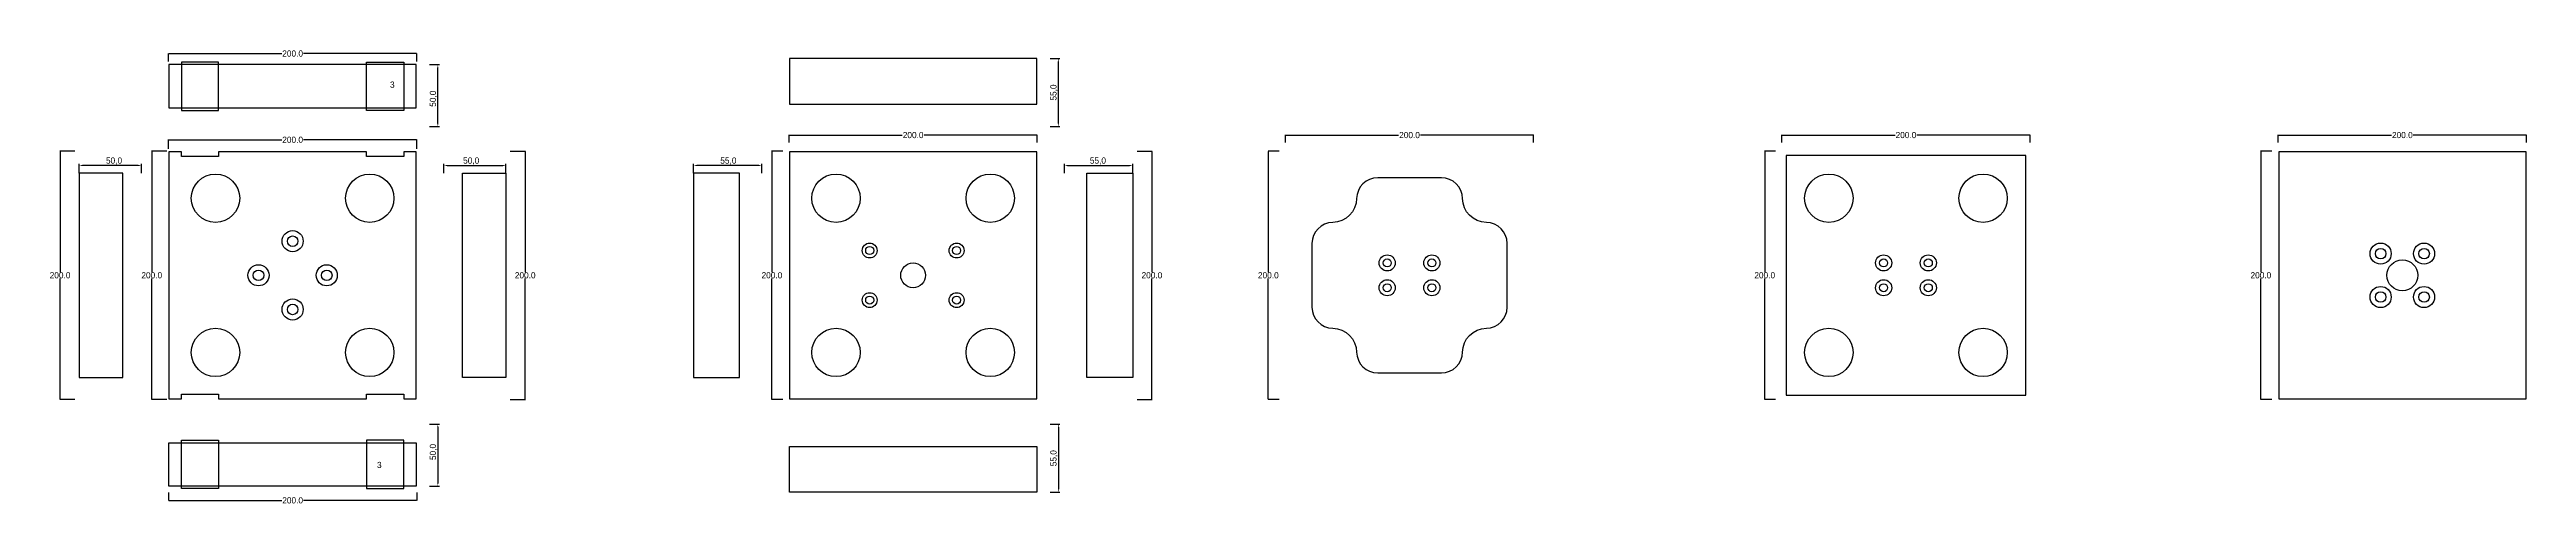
# Model space of a CAD drawing. Header units: millimetres. Extents: x 415 to 2411, y 195 to 562.
import ezdxf

# ---------------------------------------------------------------- set-up
doc = ezdxf.new("R2010")
doc.units = ezdxf.units.MM
for name, color, linetype in [('TEXT', 3, 'Continuous'), ('볼트 구멍', 7, 'Continuous'), ('치구', 7, 'Continuous'), ('치수', 7, 'Continuous')]:
    doc.layers.add(name, color=color, linetype=linetype)
doc.dimstyles.new('ISO-25', dxfattribs={"dimtxt": 2.5, "dimasz": 2.5, "dimexe": 1.25, "dimexo": 0.625, "dimtad": 1, "dimtxsty": 'Standard', "dimcen": 2.5, "dimadec": 0, "dimazin": 0, "dimtfac": 1, "dimtmove": 0, "dimatfit": 3, "dimfxl": 0, "dimarcsym": 0})
doc.dimstyles.get("Standard").update_dxf_attribs({"dimtxt": 7, "dimasz": 0.18, "dimexe": 0.18, "dimexo": 0.0625, "dimgap": 0.09, "dimtad": 0, "dimtih": 1, "dimtoh": 1, "dimdec": 1, "dimzin": 0, "dimdsep": 46, "dimtxsty": 'Standard', "dimcen": 0.09, "dimadec": 0, "dimazin": 0, "dimtfac": 1, "dimtdec": 1, "dimtofl": 0, "dimtmove": 0, "dimatfit": 3, "dimfxl": 0, "dimtolj": 1, "dimtzin": 0, "dimarcsym": 0})

# ---------------------------------------------------------------- blocks, each defined once
blk = doc.blocks.new('*D25')
at = {"layer": 'Defpoints', "color": 0, "linetype": 'Continuous'}
for p in [(511.3, 481.8), (711.3, 489.2), (711.3, 481.8)]:
    blk.add_point(p, dxfattribs=at)
at = {"layer": '치수', "color": 0, "linetype": 'Continuous', "lineweight": -2}
for p, q in [((511.3, 481.9), (511.3, 489.4)), ((511.5, 489.2), (602.5, 489.2)), ((711.1, 489.2), (620.1, 489.2)), ((711.3, 481.9), (711.3, 489.4))]:
    blk.add_line(p, q, dxfattribs=at)
at = {"layer": '치수', "color": 0, "linetype": 'Continuous'}
for points in [[(511.5, 489.2), (511.5, 489.2), (511.3, 489.2)], [(711.1, 489.2), (711.1, 489.2), (711.3, 489.2)]]:
    blk.add_solid(points, dxfattribs=at)
at = {"layer": '치수', "color": 0, "linetype": 'Continuous', "insert": (611.3, 489.2), "char_height": 5, "attachment_point": 5}
blk.add_mtext('\\A1;200.0', dxfattribs=at)
blk = doc.blocks.new('*D26')
at = {"layer": 'Defpoints', "color": 0, "linetype": 'Continuous'}
for p in [(1006.4, 480), (997.5, 280), (1006.4, 280)]:
    blk.add_point(p, dxfattribs=at)
at = {"layer": '치수', "color": 0, "linetype": 'Continuous', "lineweight": -2}
for p, q in [((1006.3, 480), (997.3, 480)), ((997.5, 479.8), (997.5, 382.6)), ((997.5, 280.1), (997.5, 377.4)), ((1006.3, 280), (997.3, 280))]:
    blk.add_line(p, q, dxfattribs=at)
at = {"layer": '치수', "color": 0, "linetype": 'Continuous'}
for points in [[(997.5, 479.8), (997.5, 479.8), (997.5, 480)], [(997.5, 280.1), (997.5, 280.1), (997.5, 280)]]:
    blk.add_solid(points, dxfattribs=at)
at = {"layer": '치수', "color": 0, "linetype": 'Continuous', "insert": (997.5, 380), "char_height": 5, "attachment_point": 5}
blk.add_mtext('\\A1;200.0', dxfattribs=at)
blk = doc.blocks.new('*D27')
at = {"layer": 'Defpoints', "color": 0}
for p in [(721, 260.1), (721, 210.1), (728.3, 210.1)]:
    blk.add_point(p, dxfattribs=at)
at = {"layer": '치수', "color": 0, "lineweight": -2}
for p, q in [((721.6, 260.1), (729.6, 260.1)), ((728.3, 257.6), (728.3, 212.6)), ((721.6, 210.1), (729.6, 210.1))]:
    blk.add_line(p, q, dxfattribs=at)
at = {"layer": '치수', "color": 0}
for points in [[(727.9, 257.6), (728.7, 257.6), (728.3, 260.1)], [(727.9, 212.6), (728.7, 212.6), (728.3, 210.1)]]:
    blk.add_solid(points, dxfattribs=at)
at = {"layer": '치수', "color": 0, "insert": (724.8, 237.6), "char_height": 5, "attachment_point": 5, "rotation": 90}
blk.add_mtext('50,0', dxfattribs=at)
blk = doc.blocks.new('*D28')
at = {"layer": 'Defpoints', "color": 0, "linetype": 'Continuous'}
for p in [(511.3, 205), (711.3, 205), (711.3, 198.6)]:
    blk.add_point(p, dxfattribs=at)
at = {"layer": '치수', "color": 0, "linetype": 'Continuous', "lineweight": -2}
for p, q in [((511.3, 204.9), (511.3, 198.4)), ((711.3, 204.9), (711.3, 198.4)), ((511.5, 198.6), (602.5, 198.6)), ((711.1, 198.6), (620.1, 198.6))]:
    blk.add_line(p, q, dxfattribs=at)
at = {"layer": '치수', "color": 0, "linetype": 'Continuous'}
for points in [[(511.5, 198.6), (511.5, 198.6), (511.3, 198.6)], [(711.1, 198.6), (711.1, 198.6), (711.3, 198.6)]]:
    blk.add_solid(points, dxfattribs=at)
at = {"layer": '치수', "color": 0, "linetype": 'Continuous', "insert": (611.3, 198.6), "char_height": 5, "attachment_point": 5}
blk.add_mtext('\\A1;200.0', dxfattribs=at)
blk = doc.blocks.new('*D29')
at = {"layer": 'Defpoints', "color": 0}
for p in [(439.4, 468.4), (439.4, 461.7), (489.4, 461.7)]:
    blk.add_point(p, dxfattribs=at)
at = {"layer": '치수', "color": 0, "lineweight": -2}
for p, q in [((439.4, 462.3), (439.4, 469.7)), ((486.9, 468.4), (441.9, 468.4)), ((489.4, 462.3), (489.4, 469.7))]:
    blk.add_line(p, q, dxfattribs=at)
at = {"layer": '치수', "color": 0}
for points in [[(441.9, 468.9), (441.9, 468), (439.4, 468.4)], [(486.9, 468.9), (486.9, 468), (489.4, 468.4)]]:
    blk.add_solid(points, dxfattribs=at)
at = {"layer": '치수', "color": 0, "insert": (467.4, 472), "char_height": 5, "attachment_point": 5}
blk.add_mtext('50,0', dxfattribs=at)
blk = doc.blocks.new('*D30')
at = {"layer": 'Defpoints', "color": 0, "linetype": 'Continuous'}
for p in [(436, 480), (423.9, 280), (436, 280)]:
    blk.add_point(p, dxfattribs=at)
at = {"layer": '치수', "color": 0, "linetype": 'Continuous', "lineweight": -2}
for p, q in [((435.9, 480), (423.8, 480)), ((423.9, 479.8), (423.9, 382.6)), ((423.9, 280.1), (423.9, 377.4)), ((435.9, 280), (423.8, 280))]:
    blk.add_line(p, q, dxfattribs=at)
at = {"layer": '치수', "color": 0, "linetype": 'Continuous'}
for points in [[(423.9, 479.8), (424, 479.8), (423.9, 480)], [(423.9, 280.1), (424, 280.1), (423.9, 280)]]:
    blk.add_solid(points, dxfattribs=at)
at = {"layer": '치수', "color": 0, "linetype": 'Continuous', "insert": (423.9, 380), "char_height": 5, "attachment_point": 5}
blk.add_mtext('\\A1;200.0', dxfattribs=at)
blk = doc.blocks.new('*D31')
at = {"layer": 'Defpoints', "color": 0, "linetype": 'Continuous'}
for p in [(509.8, 480), (497.8, 280), (509.8, 280)]:
    blk.add_point(p, dxfattribs=at)
at = {"layer": '치수', "color": 0, "linetype": 'Continuous', "lineweight": -2}
for p, q in [((509.8, 480), (497.6, 480)), ((497.8, 479.8), (497.8, 382.6)), ((497.8, 280.1), (497.8, 377.4)), ((509.8, 280), (497.6, 280))]:
    blk.add_line(p, q, dxfattribs=at)
at = {"layer": '치수', "color": 0, "linetype": 'Continuous'}
for points in [[(497.7, 479.8), (497.8, 479.8), (497.8, 480)], [(497.7, 280.1), (497.8, 280.1), (497.8, 280)]]:
    blk.add_solid(points, dxfattribs=at)
at = {"layer": '치수', "color": 0, "linetype": 'Continuous', "insert": (497.8, 380), "char_height": 5, "attachment_point": 5}
blk.add_mtext('\\A1;200.0', dxfattribs=at)
blk = doc.blocks.new('*D32')
at = {"layer": 'Defpoints', "color": 0, "linetype": 'Continuous'}
for p in [(786.6, 480), (786.6, 280), (798.7, 280)]:
    blk.add_point(p, dxfattribs=at)
at = {"layer": '치수', "color": 0, "linetype": 'Continuous', "lineweight": -2}
for p, q in [((786.7, 480), (798.9, 480)), ((798.7, 479.8), (798.7, 382.6)), ((798.7, 280.1), (798.7, 377.4)), ((786.7, 280), (798.9, 280))]:
    blk.add_line(p, q, dxfattribs=at)
at = {"layer": '치수', "color": 0, "linetype": 'Continuous'}
for points in [[(798.6, 479.8), (798.7, 479.8), (798.7, 480)], [(798.6, 280.1), (798.7, 280.1), (798.7, 280)]]:
    blk.add_solid(points, dxfattribs=at)
at = {"layer": '치수', "color": 0, "linetype": 'Continuous', "insert": (798.7, 380), "char_height": 5, "attachment_point": 5}
blk.add_mtext('\\A1;200.0', dxfattribs=at)
blk = doc.blocks.new('*D33')
at = {"layer": 'Defpoints', "color": 0}
for p in [(934.4, 468.4), (934.4, 461.7), (989.4, 461.7)]:
    blk.add_point(p, dxfattribs=at)
at = {"layer": '치수', "color": 0, "lineweight": -2}
for p, q in [((934.4, 462.3), (934.4, 469.7)), ((986.9, 468.4), (936.9, 468.4)), ((989.4, 462.3), (989.4, 469.7))]:
    blk.add_line(p, q, dxfattribs=at)
at = {"layer": '치수', "color": 0}
for points in [[(936.9, 468.9), (936.9, 468), (934.4, 468.4)], [(986.9, 468.9), (986.9, 468), (989.4, 468.4)]]:
    blk.add_solid(points, dxfattribs=at)
at = {"layer": '치수', "color": 0, "insert": (962.4, 472), "char_height": 5, "attachment_point": 5}
blk.add_mtext('55,0', dxfattribs=at)
blk = doc.blocks.new('*D34')
at = {"layer": 'Defpoints', "color": 0}
for p in [(733.2, 461.7), (783.2, 468.4), (783.2, 461.7)]:
    blk.add_point(p, dxfattribs=at)
at = {"layer": '치수', "color": 0, "lineweight": -2}
for p, q in [((733.2, 462.3), (733.2, 469.7)), ((735.7, 468.4), (780.7, 468.4)), ((783.2, 462.3), (783.2, 469.7))]:
    blk.add_line(p, q, dxfattribs=at)
at = {"layer": '치수', "color": 0}
for points in [[(735.7, 468.9), (735.7, 468), (733.2, 468.4)], [(780.7, 468.9), (780.7, 468), (783.2, 468.4)]]:
    blk.add_solid(points, dxfattribs=at)
at = {"layer": '치수', "color": 0, "insert": (755.2, 472), "char_height": 5, "attachment_point": 5}
blk.add_mtext('50,0', dxfattribs=at)
blk = doc.blocks.new('*D35')
at = {"layer": 'Defpoints', "color": 0}
for p in [(1221, 260.1), (1221, 205.1), (1228.3, 205.1)]:
    blk.add_point(p, dxfattribs=at)
at = {"layer": '치수', "color": 0, "lineweight": -2}
for p, q in [((1221.6, 260.1), (1229.6, 260.1)), ((1228.3, 257.6), (1228.3, 207.6)), ((1221.6, 205.1), (1229.6, 205.1))]:
    blk.add_line(p, q, dxfattribs=at)
at = {"layer": '치수', "color": 0}
for points in [[(1227.9, 257.6), (1228.7, 257.6), (1228.3, 260.1)], [(1227.9, 207.6), (1228.7, 207.6), (1228.3, 205.1)]]:
    blk.add_solid(points, dxfattribs=at)
at = {"layer": '치수', "color": 0, "insert": (1224.8, 232.6), "char_height": 5, "attachment_point": 5, "rotation": 90}
blk.add_mtext('55,0', dxfattribs=at)
blk = doc.blocks.new('*D36')
at = {"layer": 'Defpoints', "color": 0, "linetype": 'Continuous'}
for p in [(1406.4, 480), (1397.5, 280), (1406.4, 280)]:
    blk.add_point(p, dxfattribs=at)
at = {"layer": '치수', "color": 0, "linetype": 'Continuous', "lineweight": -2}
for p, q in [((1406.3, 480), (1397.3, 480)), ((1397.5, 479.8), (1397.5, 382.6)), ((1397.5, 280.1), (1397.5, 377.4)), ((1406.3, 280), (1397.3, 280))]:
    blk.add_line(p, q, dxfattribs=at)
at = {"layer": '치수', "color": 0, "linetype": 'Continuous'}
for points in [[(1397.5, 479.8), (1397.5, 479.8), (1397.5, 480)], [(1397.5, 280.1), (1397.5, 280.1), (1397.5, 280)]]:
    blk.add_solid(points, dxfattribs=at)
at = {"layer": '치수', "color": 0, "linetype": 'Continuous', "insert": (1397.5, 380), "char_height": 5, "attachment_point": 5}
blk.add_mtext('\\A1;200.0', dxfattribs=at)
blk = doc.blocks.new('*D37')
at = {"layer": 'Defpoints', "color": 0, "linetype": 'Continuous'}
for p in [(1291.6, 480), (1291.6, 280), (1303.7, 280)]:
    blk.add_point(p, dxfattribs=at)
at = {"layer": '치수', "color": 0, "linetype": 'Continuous', "lineweight": -2}
for p, q in [((1291.7, 480), (1303.9, 480)), ((1303.7, 479.8), (1303.7, 382.6)), ((1303.7, 280.1), (1303.7, 377.4)), ((1291.7, 280), (1303.9, 280))]:
    blk.add_line(p, q, dxfattribs=at)
at = {"layer": '치수', "color": 0, "linetype": 'Continuous'}
for points in [[(1303.6, 479.8), (1303.7, 479.8), (1303.7, 480)], [(1303.6, 280.1), (1303.7, 280.1), (1303.7, 280)]]:
    blk.add_solid(points, dxfattribs=at)
at = {"layer": '치수', "color": 0, "linetype": 'Continuous', "insert": (1303.7, 380), "char_height": 5, "attachment_point": 5}
blk.add_mtext('\\A1;200.0', dxfattribs=at)
blk = doc.blocks.new('*D38')
at = {"layer": 'Defpoints', "color": 0}
for p in [(1233.2, 461.7), (1288.2, 468.4), (1288.2, 461.7)]:
    blk.add_point(p, dxfattribs=at)
at = {"layer": '치수', "color": 0, "lineweight": -2}
for p, q in [((1233.2, 462.3), (1233.2, 469.7)), ((1235.7, 468.4), (1285.7, 468.4)), ((1288.2, 462.3), (1288.2, 469.7))]:
    blk.add_line(p, q, dxfattribs=at)
at = {"layer": '치수', "color": 0}
for points in [[(1235.7, 468.9), (1235.7, 468), (1233.2, 468.4)], [(1285.7, 468.9), (1285.7, 468), (1288.2, 468.4)]]:
    blk.add_solid(points, dxfattribs=at)
at = {"layer": '치수', "color": 0, "insert": (1260.2, 472), "char_height": 5, "attachment_point": 5}
blk.add_mtext('55,0', dxfattribs=at)
blk = doc.blocks.new('*D39')
at = {"layer": 'Defpoints', "color": 0, "linetype": 'Continuous'}
for p in [(1806.4, 480), (1797.5, 280), (1806.4, 280)]:
    blk.add_point(p, dxfattribs=at)
at = {"layer": '치수', "color": 0, "linetype": 'Continuous', "lineweight": -2}
for p, q in [((1806.3, 480), (1797.3, 480)), ((1797.5, 479.8), (1797.5, 382.6)), ((1797.5, 280.1), (1797.5, 377.4)), ((1806.3, 280), (1797.3, 280))]:
    blk.add_line(p, q, dxfattribs=at)
at = {"layer": '치수', "color": 0, "linetype": 'Continuous'}
for points in [[(1797.5, 479.8), (1797.5, 479.8), (1797.5, 480)], [(1797.5, 280.1), (1797.5, 280.1), (1797.5, 280)]]:
    blk.add_solid(points, dxfattribs=at)
at = {"layer": '치수', "color": 0, "linetype": 'Continuous', "insert": (1797.5, 380), "char_height": 5, "attachment_point": 5}
blk.add_mtext('\\A1;200.0', dxfattribs=at)
blk = doc.blocks.new('*D40')
at = {"layer": 'Defpoints', "color": 0}
for p in [(721, 549.8), (728.3, 549.8), (721, 499.8)]:
    blk.add_point(p, dxfattribs=at)
at = {"layer": '치수', "color": 0, "lineweight": -2}
for p, q in [((721.6, 549.8), (729.6, 549.8)), ((728.3, 502.3), (728.3, 547.3)), ((721.6, 499.8), (729.6, 499.8))]:
    blk.add_line(p, q, dxfattribs=at)
at = {"layer": '치수', "color": 0}
for points in [[(727.9, 547.3), (728.7, 547.3), (728.3, 549.8)], [(727.9, 502.3), (728.7, 502.3), (728.3, 499.8)]]:
    blk.add_solid(points, dxfattribs=at)
at = {"layer": '치수', "color": 0, "insert": (724.8, 522.3), "char_height": 5, "attachment_point": 5, "rotation": 90}
blk.add_mtext('50,0', dxfattribs=at)
blk = doc.blocks.new('*D41')
at = {"layer": 'Defpoints', "color": 0, "linetype": 'Continuous'}
for p in [(511.3, 552.3), (711.3, 558.7), (711.3, 552.3)]:
    blk.add_point(p, dxfattribs=at)
at = {"layer": '치수', "color": 0, "linetype": 'Continuous', "lineweight": -2}
for p, q in [((511.3, 552.3), (511.3, 558.8)), ((511.5, 558.7), (602.5, 558.7)), ((711.1, 558.7), (620.1, 558.7)), ((711.3, 552.3), (711.3, 558.8))]:
    blk.add_line(p, q, dxfattribs=at)
at = {"layer": '치수', "color": 0, "linetype": 'Continuous'}
for points in [[(511.5, 558.7), (511.5, 558.6), (511.3, 558.7)], [(711.1, 558.7), (711.1, 558.6), (711.3, 558.7)]]:
    blk.add_solid(points, dxfattribs=at)
at = {"layer": '치수', "color": 0, "linetype": 'Continuous', "insert": (611.3, 558.7), "char_height": 5, "attachment_point": 5}
blk.add_mtext('\\A1;200.0', dxfattribs=at)
blk = doc.blocks.new('*D42')
at = {"layer": 'Defpoints', "color": 0, "linetype": 'Continuous'}
for p in [(1411.3, 487.1), (1611.3, 493), (1611.3, 487.1)]:
    blk.add_point(p, dxfattribs=at)
at = {"layer": '치수', "color": 0, "linetype": 'Continuous', "lineweight": -2}
for p, q in [((1411.3, 487.1), (1411.3, 493.1)), ((1411.5, 493), (1502.5, 493)), ((1611.1, 493), (1520.1, 493)), ((1611.3, 487.1), (1611.3, 493.1))]:
    blk.add_line(p, q, dxfattribs=at)
at = {"layer": '치수', "color": 0, "linetype": 'Continuous'}
for points in [[(1411.5, 493), (1411.5, 492.9), (1411.3, 493)], [(1611.1, 493), (1611.1, 492.9), (1611.3, 493)]]:
    blk.add_solid(points, dxfattribs=at)
at = {"layer": '치수', "color": 0, "linetype": 'Continuous', "insert": (1511.3, 493), "char_height": 5, "attachment_point": 5}
blk.add_mtext('\\A1;200.0', dxfattribs=at)
blk = doc.blocks.new('*D43')
at = {"layer": 'Defpoints', "color": 0}
for p in [(1221, 554.8), (1228.3, 554.8), (1221, 499.8)]:
    blk.add_point(p, dxfattribs=at)
at = {"layer": '치수', "color": 0, "lineweight": -2}
for p, q in [((1221.6, 554.8), (1229.6, 554.8)), ((1228.3, 502.3), (1228.3, 552.3)), ((1221.6, 499.8), (1229.6, 499.8))]:
    blk.add_line(p, q, dxfattribs=at)
at = {"layer": '치수', "color": 0}
for points in [[(1227.9, 552.3), (1228.7, 552.3), (1228.3, 554.8)], [(1227.9, 502.3), (1228.7, 502.3), (1228.3, 499.8)]]:
    blk.add_solid(points, dxfattribs=at)
at = {"layer": '치수', "color": 0, "insert": (1224.8, 527.3), "char_height": 5, "attachment_point": 5, "rotation": 90}
blk.add_mtext('55,0', dxfattribs=at)
blk = doc.blocks.new('*D44')
at = {"layer": 'Defpoints', "color": 0, "linetype": 'Continuous'}
for p in [(1011.3, 487.1), (1211.3, 493), (1211.3, 487.1)]:
    blk.add_point(p, dxfattribs=at)
at = {"layer": '치수', "color": 0, "linetype": 'Continuous', "lineweight": -2}
for p, q in [((1011.3, 487.1), (1011.3, 493.1)), ((1011.5, 493), (1102.5, 493)), ((1211.1, 493), (1120.1, 493)), ((1211.3, 487.1), (1211.3, 493.1))]:
    blk.add_line(p, q, dxfattribs=at)
at = {"layer": '치수', "color": 0, "linetype": 'Continuous'}
for points in [[(1011.5, 493), (1011.5, 492.9), (1011.3, 493)], [(1211.1, 493), (1211.1, 492.9), (1211.3, 493)]]:
    blk.add_solid(points, dxfattribs=at)
at = {"layer": '치수', "color": 0, "linetype": 'Continuous', "insert": (1111.3, 493), "char_height": 5, "attachment_point": 5}
blk.add_mtext('\\A1;200.0', dxfattribs=at)
blk = doc.blocks.new('*D45')
at = {"layer": 'Defpoints', "color": 0, "linetype": 'Continuous'}
for p in [(1811.3, 487.1), (2011.3, 493), (2011.3, 487.1)]:
    blk.add_point(p, dxfattribs=at)
at = {"layer": '치수', "color": 0, "linetype": 'Continuous', "lineweight": -2}
for p, q in [((1811.3, 487.1), (1811.3, 493.1)), ((1811.5, 493), (1902.5, 493)), ((2011.1, 493), (1920.1, 493)), ((2011.3, 487.1), (2011.3, 493.1))]:
    blk.add_line(p, q, dxfattribs=at)
at = {"layer": '치수', "color": 0, "linetype": 'Continuous'}
for points in [[(1811.5, 493), (1811.5, 492.9), (1811.3, 493)], [(2011.1, 493), (2011.1, 492.9), (2011.3, 493)]]:
    blk.add_solid(points, dxfattribs=at)
at = {"layer": '치수', "color": 0, "linetype": 'Continuous', "insert": (1911.3, 493), "char_height": 5, "attachment_point": 5}
blk.add_mtext('\\A1;200.0', dxfattribs=at)
blk = doc.blocks.new('*D46')
at = {"layer": 'Defpoints', "color": 0, "linetype": 'Continuous'}
for p in [(2206.2, 480), (2197.3, 280), (2206.2, 280)]:
    blk.add_point(p, dxfattribs=at)
at = {"layer": '치수', "color": 0, "linetype": 'Continuous', "lineweight": -2}
for p, q in [((2206.1, 480), (2197.1, 480)), ((2197.3, 479.8), (2197.3, 382.6)), ((2197.3, 280.1), (2197.3, 377.4)), ((2206.1, 280), (2197.1, 280))]:
    blk.add_line(p, q, dxfattribs=at)
at = {"layer": '치수', "color": 0, "linetype": 'Continuous'}
for points in [[(2197.2, 479.8), (2197.3, 479.8), (2197.3, 480)], [(2197.2, 280.1), (2197.3, 280.1), (2197.3, 280)]]:
    blk.add_solid(points, dxfattribs=at)
at = {"layer": '치수', "color": 0, "linetype": 'Continuous', "insert": (2197.3, 380), "char_height": 5, "attachment_point": 5}
blk.add_mtext('\\A1;200.0', dxfattribs=at)
blk = doc.blocks.new('*D47')
at = {"layer": 'Defpoints', "color": 0, "linetype": 'Continuous'}
for p in [(2211.3, 487.1), (2411.3, 493), (2411.3, 487.1)]:
    blk.add_point(p, dxfattribs=at)
at = {"layer": '치수', "color": 0, "linetype": 'Continuous', "lineweight": -2}
for p, q in [((2211.3, 487.1), (2211.3, 493.1)), ((2211.5, 493), (2302.5, 493)), ((2411.1, 493), (2320.1, 493)), ((2411.3, 487.1), (2411.3, 493.1))]:
    blk.add_line(p, q, dxfattribs=at)
at = {"layer": '치수', "color": 0, "linetype": 'Continuous'}
for points in [[(2211.5, 493), (2211.5, 492.9), (2211.3, 493)], [(2411.1, 493), (2411.1, 492.9), (2411.3, 493)]]:
    blk.add_solid(points, dxfattribs=at)
at = {"layer": '치수', "color": 0, "linetype": 'Continuous', "insert": (2311.3, 493), "char_height": 5, "attachment_point": 5}
blk.add_mtext('\\A1;200.0', dxfattribs=at)

msp = doc.modelspace()

# ---------------------------------------------------------------- linework, layer by layer
at = {"layer": '볼트 구멍', "color": 2}
for centre in [(611.3, 407.47), (583.8, 379.97), (638.8, 379.97), (611.3, 352.47)]:
    msp.add_circle(centre, 8.5, dxfattribs=at)
at = {"layer": '볼트 구멍', "color": 3}
for centre, radius in [((611.3, 407.47), 4.25), ((1076.3, 399.97), 3.25), ((1146.3, 399.97), 3.25), ((2293.8, 397.47), 4.25), ((2328.8, 397.47), 4.25), ((583.8, 379.97), 4.25), ((638.8, 379.97), 4.25), ((1111.3, 379.97), 10), ((1493.3, 389.97), 3.25), ((1529.3, 389.97), 3.25), ((1893.3, 389.97), 3.25), ((1929.3, 389.97), 3.25), ((2311.3, 379.97), 12.5), ((1076.3, 359.97), 3.25), ((1146.3, 359.97), 3.25), ((1493.3, 369.97), 3.25), ((1529.3, 369.97), 3.25), ((1893.3, 369.97), 3.25), ((1929.3, 369.97), 3.25), ((2293.8, 362.47), 4.25), ((2328.8, 362.47), 4.25), ((611.3, 352.47), 4.25)]:
    msp.add_circle(centre, radius, dxfattribs=at)
at = {"layer": '볼트 구멍', "color": 6}
for centre, radius in [((1076.3, 399.97), 6), ((1146.3, 399.97), 6), ((2293.8, 397.47), 8.5), ((2328.8, 397.47), 8.5), ((1493.3, 389.97), 6.5), ((1529.3, 389.97), 6.5), ((1893.3, 389.97), 6.5), ((1929.3, 389.97), 6.5), ((1076.3, 359.97), 6), ((1146.3, 359.97), 6), ((1493.3, 369.97), 6.5), ((1529.3, 369.97), 6.5), ((1893.3, 369.97), 6.5), ((1929.3, 369.97), 6.5), ((2293.8, 362.47), 8.5), ((2328.8, 362.47), 8.5)]:
    msp.add_circle(centre, radius, dxfattribs=at)
at = {"layer": '치구'}
for points in [[(511.65, 514.84), (710.95, 514.84), (710.95, 549.84), (511.65, 549.84)], [(1011.65, 517.84), (1210.95, 517.84), (1210.95, 554.84), (1011.65, 554.84)], [(511.65, 280.32), (521.65, 280.32), (521.65, 284.32), (551.65, 284.32), (551.65, 280.32), (670.95, 280.32), (670.95, 284.32), (700.95, 284.32), (700.95, 280.32), (710.95, 280.32), (710.95, 479.62), (700.95, 479.62), (700.95, 475.62), (670.95, 475.62), (670.95, 479.62), (551.65, 479.62), (551.65, 475.62), (521.65, 475.62), (521.65, 479.62), (511.65, 479.62)], [(1011.65, 479.62), (1011.65, 280.32), (1210.95, 280.32), (1210.95, 479.62)], [(2211.9, 479.62), (2211.9, 280.32), (2411.2, 280.32), (2411.2, 479.62)], [(474.4, 462.22), (439.4, 462.22), (439.4, 297.72), (474.4, 297.72)], [(748.2, 462.22), (783.2, 462.22), (783.2, 297.72), (748.2, 297.72)], [(971.4, 462.22), (934.4, 462.22), (934.4, 297.72), (971.4, 297.72)], [(1251.2, 462.22), (1288.2, 462.22), (1288.2, 297.72), (1251.2, 297.72)], [(1814.65, 476.62), (1814.65, 283.32), (2007.95, 283.32), (2007.95, 476.62)], [(511.65, 245.1), (710.95, 245.1), (710.95, 210.1), (511.65, 210.1)], [(1011.65, 242.1), (1210.95, 242.1), (1210.95, 205.1), (1011.65, 205.1)]]:
    msp.add_lwpolyline(points, close=True, dxfattribs=at)
at = {"layer": '치구', "color": 1}
for points in [[(521.65, 512.84), (551.65, 512.84), (551.65, 551.83), (521.65, 551.83)], [(700.95, 512.84), (670.95, 512.84), (670.95, 551.83), (700.95, 551.83)], [(521.65, 247.1), (551.65, 247.1), (551.65, 208.1), (521.65, 208.1)], [(700.95, 247.1), (670.95, 247.1), (670.95, 208.1), (700.95, 208.1)]]:
    msp.add_lwpolyline(points, close=True, dxfattribs=at)
at = {"layer": '치구'}
msp.add_lwpolyline([(1432.65, 405.62), (1432.65, 354.31, 0.4102069), (1449.42, 337.32, -0.4062114), (1468.65, 318.09, 0.4102069), (1485.65, 301.32), (1536.96, 301.32, 0.4102069), (1553.96, 318.09, -0.4062114), (1573.19, 337.32, 0.4102069), (1589.95, 354.31), (1589.95, 405.62, 0.4102069), (1573.19, 422.62, -0.4062114), (1553.96, 441.85, 0.4102069), (1536.96, 458.62), (1485.65, 458.62, 0.4102069), (1468.65, 441.85, -0.4062114), (1449.42, 422.62, 0.4102069)], format="xyb", close=True, dxfattribs=at)
for centre in [(549.15, 442.12), (673.45, 442.12), (1049.15, 442.12), (1173.45, 442.12), (1849.15, 442.12), (1973.45, 442.12), (549.15, 317.82), (673.45, 317.82), (1049.15, 317.82), (1173.45, 317.82), (1849.15, 317.82), (1973.45, 317.82)]:
    msp.add_circle(centre, 19.5, dxfattribs=at)

# ---------------------------------------------------------------- texts
at = {"layer": 'TEXT', "color": 1}
for p in [(689.77, 531.14), (679.29, 224.63)]:
    msp.add_text('3', height=5, dxfattribs=at).set_placement(p)

# ---------------------------------------------------------------- dimensions: what is measured, and where the dimension line sits
at = {"layer": '치수', "color": 4, "linetype": 'Continuous'}
for base, p1, p2, picture, middle in [((711.3, 558.66), (511.3, 552.26), (711.3, 552.26), '*D41', (611.3, 558.66)), ((711.3, 198.59), (511.3, 204.99), (711.3, 204.99), '*D28', (611.3, 198.59))]:
    dim = msp.add_linear_dim(base=base, p1=p1, p2=p2, dimstyle='Standard', override={"dimtxt": 5}, dxfattribs=at)
    dim.commit()
    dim.dimension.update_dxf_attribs({"geometry": picture, "text_midpoint": middle, "dimtype": 160})
at = {"layer": '치수', "color": 4}
for base, p1, p2, angle, picture, middle in [((728.3, 549.84), (720.98, 499.84), (720.98, 549.84), 90, '*D40', (728.3, 522.34)), ((1228.3, 554.84), (1220.98, 499.84), (1220.98, 554.84), 90, '*D43', (1228.3, 527.34)), ((439.4, 468.45), (489.4, 461.67), (439.4, 461.67), 180, '*D29', (467.4, 468.45)), ((934.4, 468.45), (989.4, 461.67), (934.4, 461.67), 180, '*D33', (962.4, 468.45)), ((728.3, 210.1), (720.98, 260.1), (720.98, 210.1), 270, '*D27', (728.3, 237.6)), ((1228.3, 205.1), (1220.98, 260.1), (1220.98, 205.1), 270, '*D35', (1228.3, 232.6))]:
    dim = msp.add_linear_dim(base=base, p1=p1, p2=p2, angle=angle, dimstyle='ISO-25', override={"dimtxt": 5, "dimdec": 1, "dimzin": 0, "dimtdec": 1}, dxfattribs=at)
    dim.commit()
    dim.dimension.update_dxf_attribs({"geometry": picture, "text_midpoint": middle, "dimtype": 160})
at = {"layer": '치수', "color": 4, "linetype": 'Continuous'}
for base, p1, p2, picture, middle in [((423.94, 279.97), (436.01, 479.97), (436.01, 279.97), '*D30', (423.94, 379.97)), ((497.77, 279.97), (509.84, 479.97), (509.84, 279.97), '*D31', (497.77, 379.97)), ((798.67, 279.97), (786.6, 479.97), (786.6, 279.97), '*D32', (798.67, 379.97)), ((997.51, 279.97), (1006.41, 479.97), (1006.41, 279.97), '*D26', (997.51, 379.97)), ((1303.67, 279.97), (1291.6, 479.97), (1291.6, 279.97), '*D37', (1303.67, 379.97)), ((1397.51, 279.97), (1406.41, 479.97), (1406.41, 279.97), '*D36', (1397.51, 379.97)), ((1797.51, 279.97), (1806.41, 479.97), (1806.41, 279.97), '*D39', (1797.51, 379.97)), ((2197.26, 279.97), (2206.16, 479.97), (2206.16, 279.97), '*D46', (2197.26, 379.97))]:
    dim = msp.add_linear_dim(base=base, p1=p1, p2=p2, angle=90, dimstyle='Standard', override={"dimtxt": 5}, dxfattribs=at)
    dim.commit()
    dim.dimension.update_dxf_attribs({"geometry": picture, "text_midpoint": middle})
for base, p1, p2, picture, middle in [((711.3, 489.19), (511.3, 481.79), (711.3, 481.79), '*D25', (611.3, 489.19)), ((1211.3, 492.96), (1011.3, 487.07), (1211.3, 487.07), '*D44', (1111.3, 492.96)), ((1611.3, 492.96), (1411.3, 487.07), (1611.3, 487.07), '*D42', (1511.3, 492.96)), ((2011.3, 492.96), (1811.3, 487.07), (2011.3, 487.07), '*D45', (1911.3, 492.96)), ((2411.3, 492.96), (2211.3, 487.07), (2411.3, 487.07), '*D47', (2311.3, 492.96))]:
    dim = msp.add_linear_dim(base=base, p1=p1, p2=p2, dimstyle='Standard', override={"dimtxt": 5}, dxfattribs=at)
    dim.commit()
    dim.dimension.update_dxf_attribs({"geometry": picture, "text_midpoint": middle})
at = {"layer": '치수', "color": 4}
for base, p1, p2, picture, middle in [((783.2, 468.45), (733.2, 461.67), (783.2, 461.67), '*D34', (755.2, 468.45)), ((1288.2, 468.45), (1233.2, 461.67), (1288.2, 461.67), '*D38', (1260.2, 468.45))]:
    dim = msp.add_linear_dim(base=base, p1=p1, p2=p2, dimstyle='ISO-25', override={"dimtxt": 5, "dimdec": 1, "dimzin": 0, "dimtdec": 1}, dxfattribs=at)
    dim.commit()
    dim.dimension.update_dxf_attribs({"geometry": picture, "text_midpoint": middle, "dimtype": 160})

doc.saveas('drawing.dxf')
